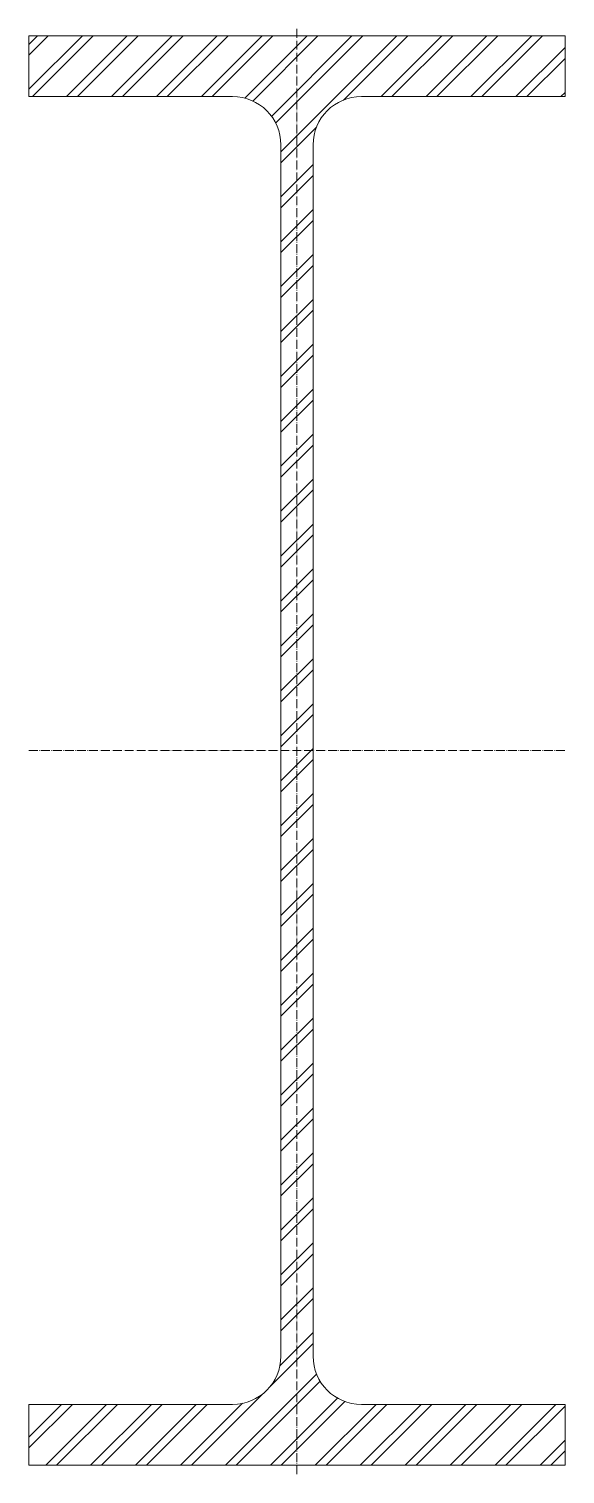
# Model space of a CAD drawing. Header units: metres. Extents: x -150 to 150, y -405 to 404.
import ezdxf

# ---------------------------------------------------------------- set-up
doc = ezdxf.new("R2010")
doc.units = ezdxf.units.M
doc.linetypes.add('MV_hartlijn_staal', pattern=[6.6, 5, -0.8, 0, -0.8])
doc.layers.add('A-DETL-GENF', color=92, linetype='Continuous', lineweight=18)

# ---------------------------------------------------------------- blocks, each defined once
blk = doc.blocks.new('28 Staalprofielen DIN_DIE_DILl 2d - DIN80-4447762-00_0 Basismaterialen')
at = {"layer": 'A-DETL-GENF', "lineweight": 13}
h = blk.add_hatch(dxfattribs=at)
h.set_pattern_fill('FP_542', color=256, style=0, pattern_type=2)
h.set_pattern_definition([(225, (1241.778, 951.157), (12.57236, -12.57236), []), (225, (1241.778, 932.107), (12.57236, -12.57236), [])])
h.paths.add_polyline_path([(-150, 400), (-150, 366), (-36, 366), (-32.45, 365.76), (-29.01, 365.08), (-25.67, 363.94), (-22.5, 362.38), (-19.57, 360.42), (-16.91, 358.09), (-14.58, 355.43), (-12.62, 352.5), (-11.06, 349.33), (-9.92, 345.99), (-9.24, 342.55), (-9, 339), (-9, -339), (-9.24, -342.55), (-9.92, -345.99), (-11.06, -349.33), (-12.62, -352.5), (-14.58, -355.43), (-16.91, -358.09), (-19.57, -360.42), (-22.5, -362.38), (-25.67, -363.94), (-29.01, -365.08), (-32.45, -365.76), (-36, -366), (-150, -366), (-150, -400), (150, -400), (150, -366), (36, -366), (32.45, -365.76), (29.01, -365.08), (25.67, -363.94), (22.5, -362.38), (19.57, -360.42), (16.91, -358.09), (14.58, -355.43), (12.62, -352.5), (11.06, -349.33), (9.92, -345.99), (9.24, -342.55), (9, -339), (9, 339), (9.24, 342.55), (9.92, 345.99), (11.06, 349.33), (12.62, 352.5), (14.58, 355.43), (16.91, 358.09), (19.57, 360.42), (22.5, 362.38), (25.67, 363.94), (29.01, 365.08), (32.45, 365.76), (36, 366), (150, 366), (150, 400), (117.61, 400)])
at = {"layer": 'A-DETL-GENF'}
for p, q in [((150, 400), (-150, 400)), ((-150, 400), (-150, 366)), ((150, 400), (-150, 400)), ((-150, 400), (-150, 366)), ((150, 366), (150, 400)), ((150, 400), (150, 366)), ((-150, 366), (-36, 366)), ((-150, 366), (-36, 366)), ((36, 366), (150, 366)), ((150, 366), (36, 366)), ((-9, 339), (-9, -339)), ((-9, -339), (-9, 339)), ((9, -339), (9, 339)), ((9, -339), (9, 339)), ((-36, -366), (-150, -366)), ((-150, -366), (-150, -400)), ((-150, -400), (-150, -366)), ((-150, -366), (-36, -366)), ((150, -366), (36, -366)), ((150, -366), (36, -366)), ((150, -400), (150, -366)), ((150, -400), (150, -366)), ((-150, -400), (150, -400)), ((150, -400), (-150, -400))]:
    blk.add_line(p, q, dxfattribs=at)
at = {"layer": 'A-DETL-GENF', "linetype": 'MV_hartlijn_staal', "lineweight": 13}
for p, q in [((0, -405), (0, 403.92)), ((-150, 0), (150, 0))]:
    blk.add_line(p, q, dxfattribs=at)
at = {"layer": 'A-DETL-GENF'}
for centre, start, end in [((-36, 339), 360, 90), ((-36, 339), 360, 90), ((36, 339), 90, 180), ((36, 339), 90, 180), ((-36, -339), 270, 360), ((-36, -339), 270, 0), ((36, -339), 180, 270), ((36, -339), 180, 270)]:
    blk.add_arc(centre, 27, start, end, dxfattribs=at)

msp = doc.modelspace()

# ---------------------------------------------------------------- block references
msp.add_blockref('28 Staalprofielen DIN_DIE_DILl 2d - DIN80-4447762-00_0 Basismaterialen', (0, 0))

doc.saveas('drawing.dxf')
